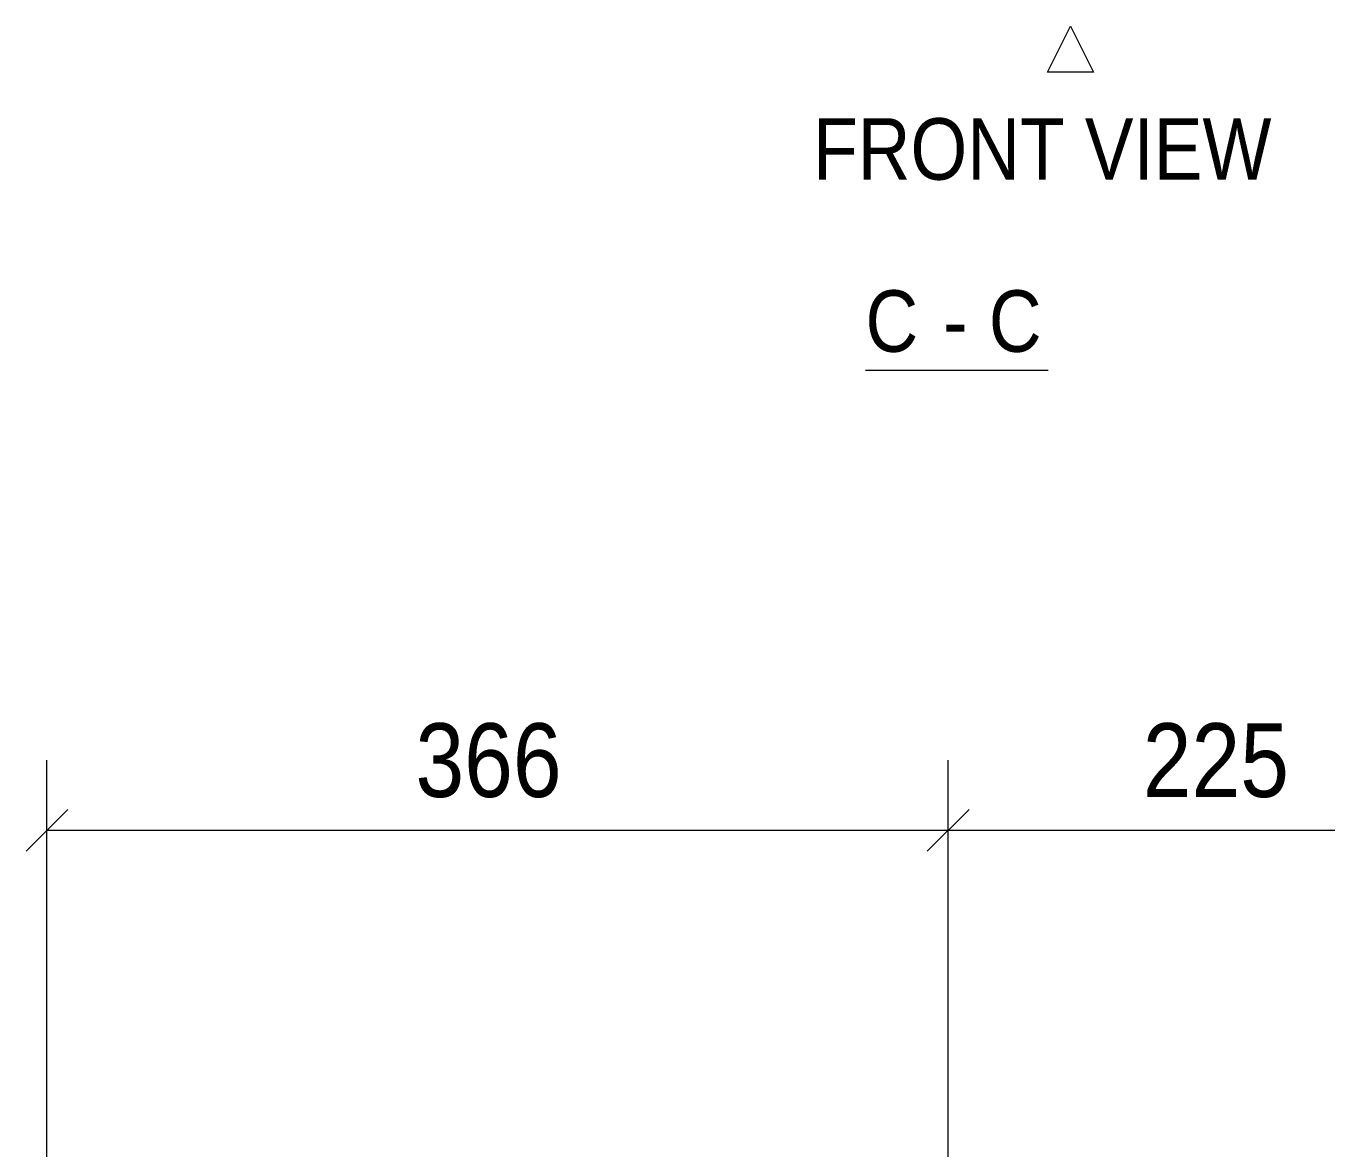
# Model space of a CAD drawing. Header units: millimetres. Extents: x 2 to 579, y 1 to 825.
# Drawn here: x 213.4 to 266.3, y 720.7 to 766.4 of the extents above; entities that cross this region are included whole.
import ezdxf

# ---------------------------------------------------------------- set-up
doc = ezdxf.new("R2010")
doc.units = ezdxf.units.MM
doc.linetypes.add('XKITLINE00', pattern=[0])
doc.layers.add('Dimensions', color=7, linetype='Continuous', lineweight=0)
doc.layers.add('OtherObjectType', color=7, linetype='Continuous', lineweight=0)
doc.styles.add('ARIAL', font='ARIAL.TTF')

# ---------------------------------------------------------------- blocks, each defined once
blk = doc.blocks.new('*A76')
at = {"layer": 'Dimensions', "color": 7, "linetype": 'XKITLINE00', "lineweight": 0}
for p, q in [((214.253, 646.028), (214.253, 736.565)), ((250.9, 674.919), (250.9, 736.565)), ((215.101, 734.563), (213.404, 732.866)), ((251.749, 734.563), (250.051, 732.866)), ((214.253, 733.715), (250.9, 733.715))]:
    blk.add_line(p, q, dxfattribs=at)
at = {"layer": 'Dimensions', "color": 3}
for p in [(214.253, 733.715), (250.9, 733.715)]:
    blk.add_point(p, dxfattribs=at)
at = {"layer": 'Dimensions', "color": 3, "style": 'ARIAL', "width": 0.85}
blk.add_text('366', height=3, dxfattribs=at).set_placement((229.239, 735.065))
blk = doc.blocks.new('*A77')
at = {"layer": 'Dimensions', "color": 7, "linetype": 'XKITLINE00', "lineweight": 0}
for p, q in [((250.9, 674.919), (250.9, 736.565)), ((273.4, 692.657), (273.4, 736.565)), ((251.749, 734.563), (250.051, 732.866)), ((274.249, 734.563), (272.551, 732.866)), ((250.9, 733.715), (273.4, 733.715))]:
    blk.add_line(p, q, dxfattribs=at)
at = {"layer": 'Dimensions', "color": 3}
for p in [(250.9, 733.715), (273.4, 733.715)]:
    blk.add_point(p, dxfattribs=at)
at = {"layer": 'Dimensions', "color": 3, "style": 'ARIAL', "width": 0.85}
blk.add_text('225', height=3, dxfattribs=at).set_placement((258.812, 735.065))
blk = doc.blocks.new('*A187')
at = {"layer": 'OtherObjectType', "color": 7, "linetype": 'XKITLINE00', "lineweight": 0}
for p, q in [((254.936, 764.548), (255.873, 766.423)), ((255.873, 766.423), (256.811, 764.548)), ((255.873, 766.423), (255.873, 766.423)), ((256.811, 764.548), (254.936, 764.548)), ((247.536, 752.423), (254.96, 752.423))]:
    blk.add_line(p, q, dxfattribs=at)
at = {"layer": 'OtherObjectType', "color": 7, "style": 'ARIAL', "width": 0.85}
for s, p in [('FRONT VIEW', (245.409, 760.173)), ('C', (247.536, 753.173)), ('C', (252.553, 753.173)), ('-', (250.694, 753.173))]:
    blk.add_text(s, height=2.5, dxfattribs=at).set_placement(p)

msp = doc.modelspace()

# ---------------------------------------------------------------- block references
at = {"lineweight": 0}
for name in ['*A76', '*A77']:
    msp.add_blockref(name, (0, 0), dxfattribs=at)
at = {"layer": 'OtherObjectType', "lineweight": 0}
msp.add_blockref('*A187', (0, 0), dxfattribs=at)

doc.saveas('drawing.dxf')
